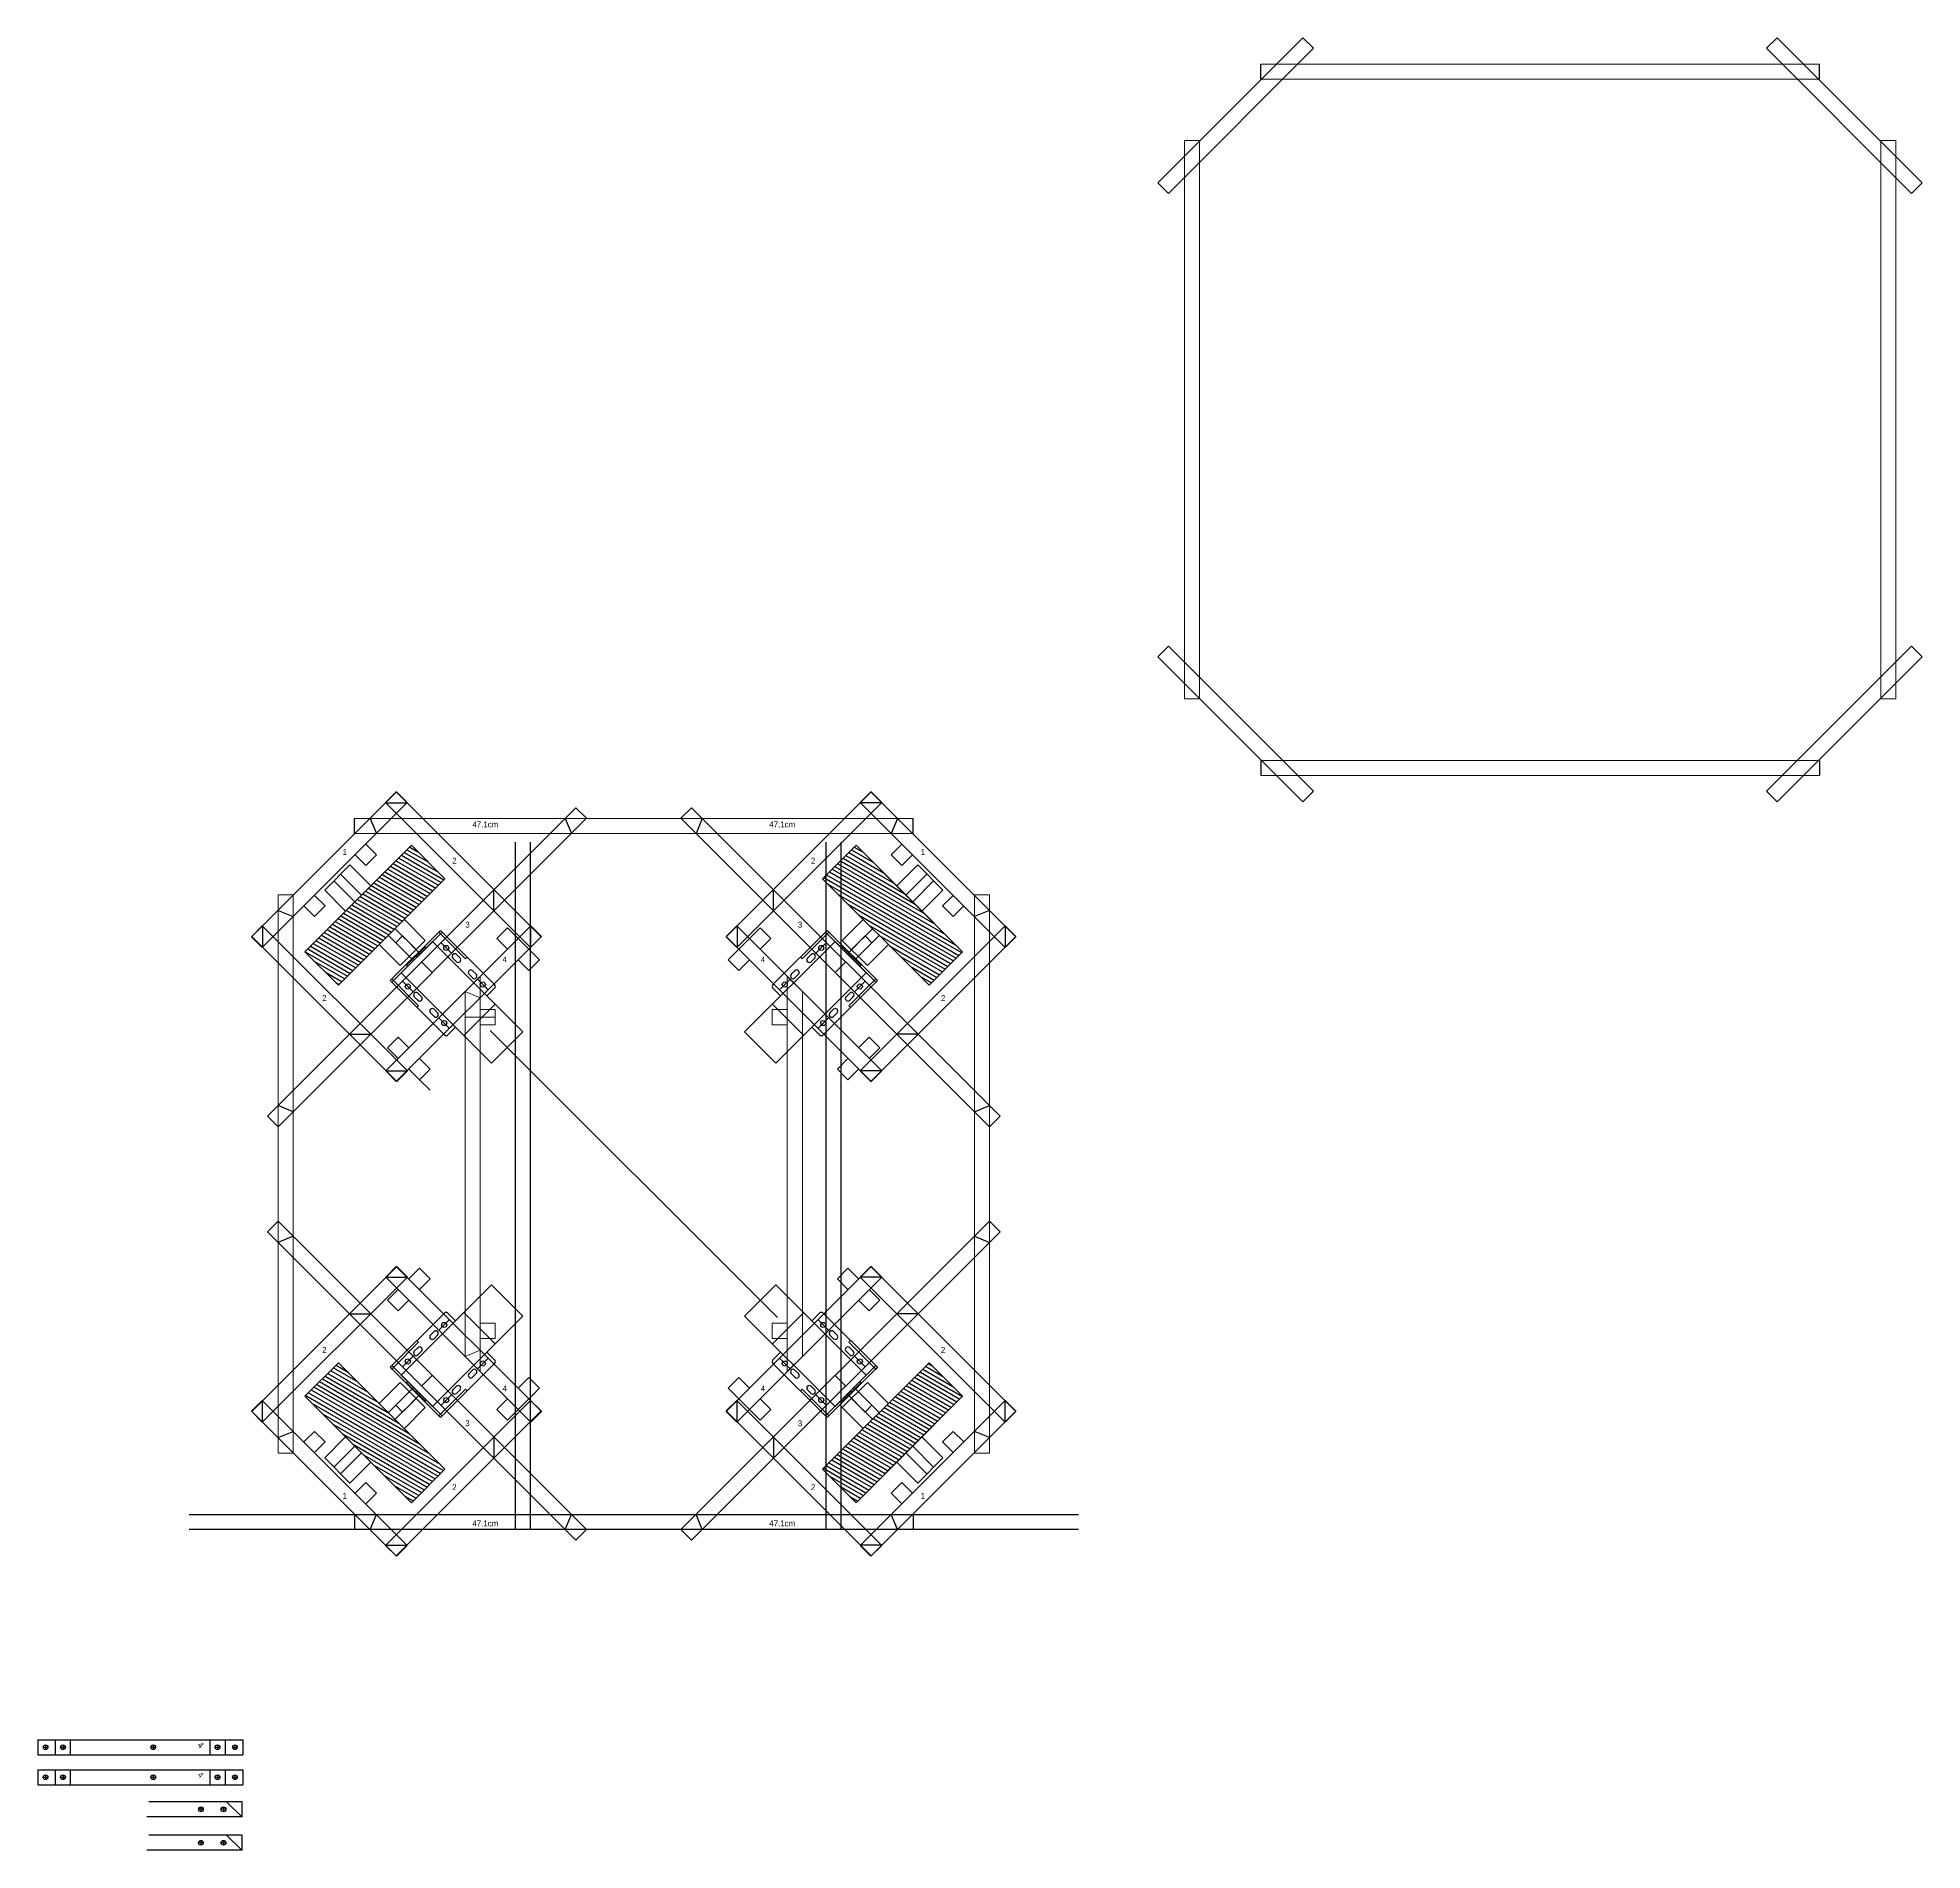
# Model space of a CAD drawing. Header units: millimetres. Extents: x -15418 to 43885, y -27590 to 23052.
# Drawn here: x -14402 to -12812, y -169 to 1360 of the extents above; entities that cross this region are included whole.
import ezdxf

# ---------------------------------------------------------------- set-up
doc = ezdxf.new("R2010")
doc.units = ezdxf.units.MM
doc.header["$LTSCALE"] = 0.5
doc.linetypes.add('DASHEDX2', pattern=[38.1, 25.4, -12.7])
doc.layers.get('0').update_dxf_attribs({"lineweight": 5})
doc.layers.get('Defpoints').update_dxf_attribs({"color": 4})
for name, color, linetype in [('Layer1', 1, 'Continuous'), ('Layer2', 2, 'Continuous'), ('Layer3', 9, 'Continuous')]:
    doc.layers.add(name, color=color, linetype=linetype)
doc.layers.add('Layer5', color=51, linetype='Continuous', lineweight=5)
doc.layers.add('Layer6', color=7, linetype='DASHEDX2', lineweight=5)
pattern_1 = [(150, (-14154.2347, 671.841), (-1.5875, -2.74963), [])]

msp = doc.modelspace()

# ---------------------------------------------------------------- hatches: boundary and pattern name
at = {"layer": 'Defpoints'}
h = msp.add_hatch(dxfattribs=at)
h.set_pattern_fill('ANSI31', color=256, angle=465)
h.set_pattern_definition(pattern_1)
h.paths.add_polyline_path([(-14057.9837, 650.6076), (-14086.268, 678.8918), (-14176.0706, 589.0893), (-14147.7863, 560.805)])
h = msp.add_hatch(dxfattribs=at)
h.set_pattern_fill('ANSI31', color=256, angle=465)
h.set_pattern_definition(pattern_1)
h.paths.add_polyline_path([(-13649.7549, 560.805), (-13621.4706, 589.0893), (-13711.2731, 678.8918), (-13739.5574, 650.6076)])
h = msp.add_hatch(dxfattribs=at)
h.set_pattern_fill('ANSI31', color=256, angle=465)
h.set_pattern_definition(pattern_1)
h.paths.add_polyline_path([(-14147.7863, 242.3787), (-14176.0706, 214.0944), (-14086.268, 124.2918), (-14057.9837, 152.5761)])
h = msp.add_hatch(dxfattribs=at)
h.set_pattern_fill('ANSI31', color=256, angle=465)
h.set_pattern_definition(pattern_1)
h.paths.add_polyline_path([(-13739.5574, 152.5761), (-13711.2731, 124.2918), (-13621.4706, 214.0944), (-13649.7549, 242.3787)])

# ---------------------------------------------------------------- linework, layer by layer
for p, q in [((-14086.268, 678.8918), (-14176.0706, 589.0893)), ((-14086.268, 678.8918), (-14176.0706, 589.0893)), ((-14057.9837, 650.6076), (-14086.268, 678.8918)), ((-13739.5574, 650.6076), (-13711.2731, 678.8918)), ((-13711.2731, 678.8918), (-13621.4706, 589.0893)), ((-13711.2731, 678.8918), (-13621.4706, 589.0893)), ((-14159.4536, 641.0616), (-14138.2404, 662.2748)), ((-14110.3097, 654.8502), (-14152.029, 613.1309)), ((-14152.029, 613.1309), (-14110.3097, 654.8502)), ((-14120.5627, 644.5972), (-14138.2404, 662.2748)), ((-13687.2315, 654.8502), (-13645.5122, 613.1309)), ((-13645.5122, 613.1309), (-13687.2315, 654.8502)), ((-13676.9785, 644.5972), (-13659.3008, 662.2748)), ((-13638.0876, 641.0616), (-13659.3008, 662.2748)), ((-14141.7759, 623.384), (-14159.4536, 641.0616)), ((-14147.7863, 560.805), (-14057.9837, 650.6076)), ((-13649.7549, 560.805), (-13739.5574, 650.6076)), ((-13655.7653, 623.384), (-13638.0876, 641.0616)), ((-14092.2784, 616.3129), (-14074.6008, 598.6352)), ((-13705.2627, 616.3129), (-13722.9404, 598.6352)), ((-14176.0706, 589.0893), (-14147.7863, 560.805)), ((-14113.4916, 595.0997), (-14095.814, 577.422)), ((-14074.6008, 598.6352), (-14095.814, 577.422)), ((-13722.9404, 598.6352), (-13701.7272, 577.422)), ((-13684.0495, 595.0997), (-13701.7272, 577.422)), ((-13621.4706, 589.0893), (-13649.7549, 560.805)), ((-14176.0706, 214.0944), (-14147.7863, 242.3787)), ((-14147.7863, 242.3787), (-14057.9837, 152.5761)), ((-13649.7549, 242.3787), (-13739.5574, 152.5761)), ((-13621.4706, 214.0944), (-13649.7549, 242.3787)), ((-14113.4916, 208.084), (-14095.814, 225.7617)), ((-14074.6008, 204.5485), (-14095.814, 225.7617)), ((-13722.9404, 204.5485), (-13701.7272, 225.7617)), ((-13684.0495, 208.084), (-13701.7272, 225.7617)), ((-14086.268, 124.2918), (-14176.0706, 214.0944)), ((-14086.268, 124.2918), (-14176.0706, 214.0944)), ((-13711.2731, 124.2918), (-13621.4706, 214.0944)), ((-13711.2731, 124.2918), (-13621.4706, 214.0944)), ((-14092.2784, 186.8708), (-14074.6008, 204.5485)), ((-13705.2627, 186.8708), (-13722.9404, 204.5485)), ((-14141.7759, 179.7997), (-14159.4536, 162.1221)), ((-14110.3097, 148.3335), (-14152.029, 190.0528)), ((-14152.029, 190.0528), (-14110.3097, 148.3335)), ((-13687.2315, 148.3335), (-13645.5122, 190.0528)), ((-13645.5122, 190.0528), (-13687.2315, 148.3335)), ((-13655.7653, 179.7997), (-13638.0876, 162.1221)), ((-14159.4536, 162.1221), (-14138.2404, 140.9088)), ((-13638.0876, 162.1221), (-13659.3008, 140.9088)), ((-14120.5627, 158.5865), (-14138.2404, 140.9088)), ((-14057.9837, 152.5761), (-14086.268, 124.2918)), ((-13739.5574, 152.5761), (-13711.2731, 124.2918)), ((-13676.9785, 158.5865), (-13659.3008, 140.9088))]:
    msp.add_line(p, q)
at = {"layer": 'Defpoints', "transparency": 33554661}
for p, q in [((-13998.6557, 101.5918), (-13998.6557, 681.5918)), ((-13985.9557, 101.5918), (-13985.9557, 681.5918)), ((-13736.4504, 101.5918), (-13736.4504, 681.5918)), ((-13723.7504, 101.5918), (-13723.7504, 681.5918))]:
    msp.add_line(p, q, dxfattribs=at)
at = {"layer": 'Defpoints'}
for p, q in [((-14061.8728, 607.1205), (-14104.2992, 564.6941)), ((-14060.4586, 605.7063), (-14102.885, 563.2799)), ((-14061.8728, 607.1205), (-14063.287, 605.7063)), ((-14063.287, 605.7063), (-14040.6596, 583.0789)), ((-14061.8728, 607.1205), (-14016.116, 561.3636)), ((-13735.6683, 607.1205), (-13781.4252, 561.3636)), ((-13734.2541, 605.7063), (-13756.8815, 583.0789)), ((-13737.0825, 605.7063), (-13694.6561, 563.2799)), ((-13735.6683, 607.1205), (-13693.2419, 564.6941)), ((-13735.6683, 607.1205), (-13734.2541, 605.7063)), ((-14073.8937, 592.2713), (-14075.3079, 593.6855)), ((-13723.6475, 592.2713), (-13722.2333, 593.6855)), ((-14089.45, 576.7149), (-14090.8642, 578.1291)), ((-14051.3723, 583.6799), (-14048.3317, 580.6394)), ((-14048.3317, 586.7205), (-14045.2912, 583.6799)), ((-14040.6596, 583.0789), (-14039.2454, 584.4931)), ((-14034.6846, 573.0733), (-14031.644, 570.0328)), ((-13762.8566, 573.0733), (-13765.8971, 570.0328)), ((-13756.8815, 583.0789), (-13758.2957, 584.4931)), ((-13749.2094, 586.7205), (-13752.25, 583.6799)), ((-13746.1689, 583.6799), (-13749.2094, 580.6394)), ((-13708.0912, 576.7149), (-13706.6769, 578.1291)), ((-14104.2992, 564.6941), (-14102.885, 566.1083)), ((-14058.5424, 518.9372), (-14104.2992, 564.6941)), ((-14102.885, 566.1083), (-14080.2576, 543.4809)), ((-14037.7251, 570.0328), (-14034.6846, 566.9922)), ((-14016.116, 558.3231), (-14022.6213, 551.8177)), ((-13781.4252, 558.3231), (-13774.9198, 551.8177)), ((-13759.816, 570.0328), (-13762.8566, 566.9922)), ((-13738.9988, 518.9372), (-13693.2419, 564.6941)), ((-13694.6561, 566.1083), (-13717.2835, 543.4809)), ((-13693.2419, 564.6941), (-13694.6561, 566.1083)), ((-14083.8992, 551.153), (-14080.8587, 548.1124)), ((-14080.2576, 543.4809), (-14081.6718, 542.0667)), ((-14080.8587, 554.1936), (-14077.8181, 551.153)), ((-14067.2115, 540.5464), (-14064.1709, 537.5058)), ((-13730.3297, 540.5464), (-13733.3702, 537.5058)), ((-13716.6825, 554.1936), (-13719.7231, 551.153)), ((-13717.2835, 543.4809), (-13715.8693, 542.0667)), ((-13713.6419, 551.153), (-13716.6825, 548.1124)), ((-14070.2521, 537.5058), (-14067.2115, 534.4653)), ((-14048.9964, 525.4426), (-14055.5018, 518.9372)), ((-13748.5447, 525.4426), (-13742.0394, 518.9372)), ((-13727.2891, 537.5058), (-13730.3297, 534.4653)), ((-14058.5424, 284.2465), (-14104.2992, 238.4896)), ((-14048.9964, 277.7411), (-14055.5018, 284.2465)), ((-13748.5447, 277.7411), (-13742.0394, 284.2465)), ((-13738.9988, 284.2465), (-13693.2419, 238.4896)), ((-14102.885, 237.0754), (-14080.2576, 259.7028)), ((-14083.8992, 252.0307), (-14080.8587, 255.0712)), ((-14080.2576, 259.7028), (-14081.6718, 261.117)), ((-14070.2521, 265.6778), (-14067.2115, 268.7184)), ((-14067.2115, 262.6373), (-14064.1709, 265.6778)), ((-13730.3297, 262.6373), (-13733.3702, 265.6778)), ((-13727.2891, 265.6778), (-13730.3297, 268.7184)), ((-13717.2835, 259.7028), (-13715.8693, 261.117)), ((-13694.6561, 237.0754), (-13717.2835, 259.7028)), ((-13713.6419, 252.0307), (-13716.6825, 255.0712)), ((-14061.8728, 196.0632), (-14104.2992, 238.4896)), ((-14104.2992, 238.4896), (-14102.885, 237.0754)), ((-14060.4586, 197.4774), (-14102.885, 239.9038)), ((-14080.8587, 248.9901), (-14077.8181, 252.0307)), ((-14061.8728, 196.0632), (-14016.116, 241.8201)), ((-14016.116, 244.8606), (-14022.6213, 251.366)), ((-13781.4252, 244.8606), (-13774.9198, 251.366)), ((-13735.6683, 196.0632), (-13781.4252, 241.8201)), ((-13737.0825, 197.4774), (-13694.6561, 239.9038)), ((-13735.6683, 196.0632), (-13693.2419, 238.4896)), ((-13716.6825, 248.9901), (-13719.7231, 252.0307)), ((-13693.2419, 238.4896), (-13694.6561, 237.0754)), ((-14089.45, 226.4688), (-14090.8642, 225.0546)), ((-14051.3723, 219.5038), (-14048.3317, 222.5443)), ((-14037.7251, 233.1509), (-14034.6846, 236.1915)), ((-14034.6846, 230.1104), (-14031.644, 233.1509)), ((-13762.8566, 230.1104), (-13765.8971, 233.1509)), ((-13759.816, 233.1509), (-13762.8566, 236.1915)), ((-13746.1689, 219.5038), (-13749.2094, 222.5443)), ((-13708.0912, 226.4688), (-13706.6769, 225.0546)), ((-14073.8937, 210.9124), (-14075.3079, 209.4982)), ((-14063.287, 197.4774), (-14040.6596, 220.1048)), ((-14048.3317, 216.4632), (-14045.2912, 219.5038)), ((-14040.6596, 220.1048), (-14039.2454, 218.6906)), ((-13756.8815, 220.1048), (-13758.2957, 218.6906)), ((-13734.2541, 197.4774), (-13756.8815, 220.1048)), ((-13749.2094, 216.4632), (-13752.25, 219.5038)), ((-13723.6475, 210.9124), (-13722.2333, 209.4982)), ((-14061.8728, 196.0632), (-14063.287, 197.4774)), ((-13735.6683, 196.0632), (-13734.2541, 197.4774))]:
    msp.add_line(p, q, dxfattribs=at)
for centre in [(-14056.9231, 592.2713), (-13740.6181, 592.2713), (-14089.45, 559.7443), (-14026.0932, 561.4414), (-13771.4479, 561.4414), (-13708.0912, 559.7443), (-14058.6201, 528.9145), (-13738.921, 528.9145), (-14058.6201, 274.2692), (-13738.921, 274.2692), (-14089.45, 243.4393), (-14026.0932, 241.7423), (-13771.4479, 241.7423), (-13708.0912, 243.4393), (-14056.9231, 210.9124), (-13740.6181, 210.9124)]:
    msp.add_circle(centre, 2.15, dxfattribs=at)
for centre, start, end in [((-14049.852, 585.2002), 45, 225), ((-14046.8115, 582.1596), 225, 45), ((-14036.2049, 571.553), 45, 225), ((-13761.3363, 571.553), 315, 135), ((-13750.7297, 582.1596), 135, 315), ((-13747.6891, 585.2002), 315, 135), ((-14033.1643, 568.5125), 225, 45), ((-14017.6362, 559.8433), 315, 45), ((-13779.9049, 559.8433), 135, 225), ((-13764.3769, 568.5125), 135, 315), ((-14082.3789, 552.6733), 45, 225), ((-14079.3384, 549.6327), 225, 45), ((-14068.7318, 539.0261), 45, 225), ((-13728.8094, 539.0261), 315, 135), ((-13718.2028, 549.6327), 135, 315), ((-13715.1622, 552.6733), 315, 135), ((-14065.6912, 535.9856), 225, 45), ((-13731.8499, 535.9856), 135, 315), ((-14057.0221, 520.4575), 225, 315), ((-13740.5191, 520.4575), 225, 315), ((-14057.0221, 282.7262), 45, 135), ((-13740.5191, 282.7262), 45, 135), ((-14079.3384, 253.551), 315, 135), ((-14068.7318, 264.1576), 135, 315), ((-14065.6912, 267.1981), 315, 135), ((-13731.8499, 267.1981), 45, 225), ((-13728.8094, 264.1576), 225, 45), ((-13718.2028, 253.551), 45, 225), ((-14082.3789, 250.5104), 135, 315), ((-14017.6362, 243.3403), 315, 45), ((-13779.9049, 243.3403), 135, 225), ((-13715.1622, 250.5104), 225, 45), ((-14046.8115, 221.024), 315, 135), ((-14036.2049, 231.6306), 135, 315), ((-14033.1643, 234.6712), 315, 135), ((-13764.3769, 234.6712), 45, 225), ((-13761.3363, 231.6306), 225, 45), ((-13750.7297, 221.024), 45, 225), ((-14049.852, 217.9835), 135, 315), ((-13747.6891, 217.9835), 225, 45)]:
    msp.add_arc(centre, 2.15, start, end, dxfattribs=at)
at = {"layer": 'Layer1'}
for p, q in [((-14099.1197, 723.8462), (-14108.0999, 714.8659)), ((-13976.7902, 601.5167), (-14099.1197, 723.8462)), ((-13820.7509, 601.5167), (-13698.4215, 723.8462)), ((-13698.4215, 723.8462), (-13689.4412, 714.8659)), ((-14207.7843, 450.3903), (-13947.569, 710.6056)), ((-14198.8041, 441.41), (-13938.5888, 701.6253)), ((-14121.1265, 701.5918), (-14115.866, 688.8918)), ((-13985.7705, 592.5364), (-14108.0999, 714.8659)), ((-14107.9762, 714.7422), (-14090.0157, 714.7422)), ((-13956.5828, 701.5918), (-13951.3223, 688.8918)), ((-13947.569, 710.6056), (-13938.5888, 701.6253)), ((-13849.9721, 710.6056), (-13858.9524, 701.6253)), ((-13598.7371, 441.41), (-13858.9524, 701.6253)), ((-13589.7568, 450.3903), (-13849.9721, 710.6056)), ((-13840.9584, 701.5918), (-13846.2189, 688.8918)), ((-13811.7707, 592.5364), (-13689.4412, 714.8659)), ((-13689.565, 714.7422), (-13707.5255, 714.7422)), ((-13676.4147, 701.5918), (-13681.6752, 688.8918)), ((-14124.8463, 661.9511), (-14133.8265, 670.9313)), ((-14124.8463, 679.9116), (-14115.866, 670.9313)), ((-14115.866, 670.9313), (-14124.8463, 661.9511)), ((-13672.6949, 679.9116), (-13681.6752, 670.9313)), ((-13681.6752, 670.9313), (-13672.6949, 661.9511)), ((-13672.6949, 661.9511), (-13663.7147, 670.9313)), ((-14159.1298, 627.6675), (-14168.1101, 636.6478)), ((-14016.7241, 623.49), (-14016.7241, 641.4505)), ((-13780.8171, 623.49), (-13780.8171, 641.4505)), ((-13638.4113, 627.6675), (-13629.4311, 636.6478)), ((-14198.7706, 623.9478), (-14186.0706, 618.6873)), ((-14177.0903, 627.6675), (-14168.1101, 618.6873)), ((-14168.1101, 618.6873), (-14159.1298, 627.6675)), ((-13629.4311, 618.6873), (-13638.4113, 627.6675)), ((-13620.4508, 627.6675), (-13629.4311, 618.6873)), ((-13598.7706, 623.9478), (-13611.4706, 618.6873)), ((-14221.0249, 601.9409), (-14212.0446, 610.9212)), ((-14212.0446, 610.9212), (-14089.7152, 488.5917)), ((-14211.9209, 610.7975), (-14211.9209, 592.8369)), ((-14108.0116, 488.5033), (-13985.6821, 610.8328)), ((-13985.8942, 610.6207), (-13985.8942, 592.6602)), ((-13985.6821, 610.8328), (-13976.7018, 601.8526)), ((-13811.8591, 610.8328), (-13820.8393, 601.8526)), ((-13689.5296, 488.5033), (-13811.8591, 610.8328)), ((-13811.6469, 610.6207), (-13811.6469, 592.6602)), ((-13585.4965, 610.9212), (-13707.826, 488.5917)), ((-13585.6203, 610.7975), (-13585.6203, 592.8369)), ((-13576.5163, 601.9409), (-13585.4965, 610.9212)), ((-14221.0249, 601.9409), (-14098.6954, 479.6115)), ((-14099.5616, 596.726), (-14093.9048, 602.3829)), ((-14085.4195, 582.5839), (-14099.5616, 596.726)), ((-14099.0313, 479.5231), (-13976.7018, 601.8526)), ((-14094.8594, 571.3055), (-14068.4843, 597.6806)), ((-14093.9048, 602.3829), (-14079.7626, 588.2408)), ((-14090.3692, 577.6341), (-14074.8129, 593.1905)), ((-14078.8434, 587.3215), (-14079.7626, 588.2408)), ((-14073.8937, 592.2713), (-14074.8129, 593.1905)), ((-14068.4843, 597.6806), (-13992.2582, 521.4545)), ((-14052.433, 587.7811), (-14061.4132, 596.7614)), ((-13996.2887, 600.2262), (-13987.3084, 591.246)), ((-13976.7902, 601.5167), (-13985.7705, 592.5364)), ((-13698.5099, 479.5231), (-13820.8393, 601.8526)), ((-13820.7509, 601.5167), (-13811.7707, 592.5364)), ((-13810.2327, 591.246), (-13819.213, 582.2657)), ((-13801.2525, 600.2262), (-13810.2327, 591.246)), ((-13729.0569, 597.6806), (-13805.283, 521.4545)), ((-13745.1082, 587.7811), (-13736.1279, 596.7614)), ((-13702.6818, 571.3055), (-13729.0569, 597.6806)), ((-13723.6475, 592.2713), (-13722.7283, 593.1905)), ((-13707.1719, 577.6341), (-13722.7283, 593.1905)), ((-13718.6978, 587.3215), (-13717.7785, 588.2408)), ((-13703.6364, 602.3829), (-13717.7785, 588.2408)), ((-13712.1217, 582.5839), (-13697.9795, 596.726)), ((-13697.9795, 596.726), (-13703.6364, 602.3829)), ((-13576.5163, 601.9409), (-13698.8457, 479.6115)), ((-14089.45, 576.7149), (-14090.3692, 577.6341)), ((-14084.5003, 581.6647), (-14085.4195, 582.5839)), ((-14081.6718, 584.4931), (-14082.5911, 585.4123)), ((-14077.6767, 580.4979), (-14068.6964, 571.5177)), ((-13819.213, 582.2657), (-13810.2327, 573.2854)), ((-13810.2327, 573.2854), (-13801.2525, 582.2657)), ((-13719.8645, 580.4979), (-13728.8447, 571.5177)), ((-13715.8693, 584.4931), (-13714.9501, 585.4123)), ((-13713.0409, 581.6647), (-13712.1217, 582.5839)), ((-13708.0912, 576.7149), (-13707.1719, 577.6341)), ((-14094.8594, 571.3055), (-14018.6333, 495.0794)), ((-14084.9599, 555.2542), (-14093.9401, 564.2345)), ((-14021.6031, 556.9513), (-14030.5834, 565.9315)), ((-13702.6818, 571.3055), (-13778.9079, 495.0794)), ((-13775.9381, 556.9513), (-13766.9578, 565.9315)), ((-13712.5813, 555.2542), (-13703.601, 564.2345)), ((-14042.0738, 518.52), (-14015.6988, 544.8951)), ((-13755.4673, 518.52), (-13781.8424, 544.8951)), ((-14054.13, 524.4244), (-14063.1103, 533.4046)), ((-13743.4111, 524.4244), (-13734.4309, 533.4046)), ((-14138.6293, 519.5453), (-14120.6688, 519.5453)), ((-14019.906, 522.7273), (-13777.6351, 280.4564)), ((-14018.6333, 495.0794), (-13992.2582, 521.4545)), ((-13778.9079, 495.0794), (-13805.283, 521.4545)), ((-13658.9119, 519.5453), (-13676.8724, 519.5453)), ((-13718.0967, 499.1099), (-13727.077, 490.1297)), ((-14108.0116, 488.5033), (-14099.0313, 479.5231)), ((-14107.7994, 488.7155), (-14089.8389, 488.7155)), ((-14098.6954, 479.6115), (-14089.7152, 488.5917)), ((-14070.4642, 472.1692), (-14079.4444, 481.1494)), ((-13727.077, 490.1297), (-13718.0967, 481.1494)), ((-13718.0967, 481.1494), (-13709.1165, 490.1297)), ((-13698.8457, 479.6115), (-13707.826, 488.5917)), ((-13689.7417, 488.7155), (-13707.7023, 488.7155)), ((-13689.5296, 488.5033), (-13698.5099, 479.5231)), ((-14198.8041, 441.41), (-14207.7843, 450.3903)), ((-14186.0706, 454.1435), (-14198.7706, 459.404)), ((-13611.4706, 454.1435), (-13598.7706, 459.404)), ((-13598.7371, 441.41), (-13589.7568, 450.3903)), ((-14198.8041, 361.7737), (-14207.7843, 352.7934)), ((-14207.7843, 352.7934), (-13947.569, 92.5781)), ((-14198.8041, 361.7737), (-13938.5888, 101.5584)), ((-13598.7371, 361.7737), (-13858.9524, 101.5584)), ((-13589.7568, 352.7934), (-13849.9721, 92.5781)), ((-13598.7371, 361.7737), (-13589.7568, 352.7934)), ((-14186.0706, 349.0402), (-14198.7706, 343.7797)), ((-13611.4706, 349.0402), (-13598.7706, 343.7797)), ((-14221.0249, 201.2427), (-14098.6954, 323.5722)), ((-14108.0116, 314.6803), (-14099.0313, 323.6606)), ((-14099.0313, 323.6606), (-13976.7018, 201.3311)), ((-14098.6954, 323.5722), (-14089.7152, 314.592)), ((-14079.4444, 322.0343), (-14088.4247, 313.054)), ((-14070.4642, 313.054), (-14079.4444, 322.0343)), ((-13698.5099, 323.6606), (-13820.8393, 201.3311)), ((-13727.077, 313.054), (-13718.0967, 322.0343)), ((-13718.0967, 322.0343), (-13709.1165, 313.054)), ((-13698.8457, 323.5722), (-13707.826, 314.592)), ((-13576.5163, 201.2427), (-13698.8457, 323.5722)), ((-13689.5296, 314.6803), (-13698.5099, 323.6606)), ((-14212.0446, 192.2625), (-14089.7152, 314.592)), ((-14108.0116, 314.6803), (-13985.6821, 192.3509)), ((-14107.7994, 314.4682), (-14089.8389, 314.4682)), ((-14094.8594, 231.8781), (-14018.6333, 308.1042)), ((-14079.4444, 304.0737), (-14070.4642, 313.054)), ((-14018.6333, 308.1042), (-13992.2582, 281.7292)), ((-13689.5296, 314.6803), (-13811.8591, 192.3509)), ((-13778.9079, 308.1042), (-13805.283, 281.7292)), ((-13702.6818, 231.8781), (-13778.9079, 308.1042)), ((-13718.0967, 304.0737), (-13727.077, 313.054)), ((-13585.4965, 192.2625), (-13707.826, 314.592)), ((-13689.7417, 314.4682), (-13707.7023, 314.4682)), ((-14138.6293, 283.6384), (-14120.6688, 283.6384)), ((-14068.4843, 205.5031), (-13992.2582, 281.7292)), ((-14054.13, 278.7593), (-14063.1103, 269.7791)), ((-14042.0738, 284.6637), (-14015.6988, 258.2886)), ((-13729.0569, 205.5031), (-13805.283, 281.7292)), ((-13755.4673, 284.6637), (-13781.8424, 258.2886)), ((-13743.4111, 278.7593), (-13734.4309, 269.7791)), ((-13658.9119, 283.6384), (-13676.8724, 283.6384)), ((-14084.9599, 247.9295), (-14093.9401, 238.9492)), ((-14021.6031, 246.2324), (-14030.5834, 237.2521)), ((-13775.9381, 246.2324), (-13766.9578, 237.2521)), ((-13712.5813, 247.9295), (-13703.601, 238.9492)), ((-14094.8594, 231.8781), (-14068.4843, 205.5031)), ((-14089.45, 226.4688), (-14090.3692, 225.5495)), ((-14090.3692, 225.5495), (-14074.8129, 209.9932)), ((-14077.6767, 222.6857), (-14068.6964, 231.666)), ((-13987.3084, 229.8982), (-13996.2887, 220.918)), ((-13978.3282, 220.918), (-13987.3084, 229.8982)), ((-13819.213, 220.918), (-13810.2327, 229.8982)), ((-13810.2327, 229.8982), (-13801.2525, 220.918)), ((-13702.6818, 231.8781), (-13729.0569, 205.5031)), ((-13719.8645, 222.6857), (-13728.8447, 231.666)), ((-13707.1719, 225.5495), (-13722.7283, 209.9932)), ((-13708.0912, 226.4688), (-13707.1719, 225.5495)), ((-14211.9209, 192.3862), (-14211.9209, 210.3467)), ((-13985.7705, 210.6473), (-14108.0999, 88.3178)), ((-14085.4195, 220.5998), (-14099.5616, 206.4576)), ((-14093.9048, 200.8008), (-14079.7626, 214.9429)), ((-14084.5003, 221.519), (-14085.4195, 220.5998)), ((-14081.6718, 218.6906), (-14082.5911, 217.7714)), ((-14078.8434, 215.8622), (-14079.7626, 214.9429)), ((-14073.8937, 210.9124), (-14074.8129, 209.9932)), ((-14052.433, 215.4025), (-14061.4132, 206.4223)), ((-13996.2887, 202.9575), (-13987.3084, 211.9377)), ((-13987.3084, 211.9377), (-13978.3282, 220.918)), ((-13985.8942, 192.563), (-13985.8942, 210.5235)), ((-13976.7902, 201.667), (-13985.7705, 210.6473)), ((-13820.7509, 201.667), (-13811.7707, 210.6473)), ((-13810.2327, 211.9377), (-13819.213, 220.918)), ((-13811.7707, 210.6473), (-13689.4412, 88.3178)), ((-13811.6469, 192.563), (-13811.6469, 210.5235)), ((-13801.2525, 202.9575), (-13810.2327, 211.9377)), ((-13745.1082, 215.4025), (-13736.1279, 206.4223)), ((-13723.6475, 210.9124), (-13722.7283, 209.9932)), ((-13718.6978, 215.8622), (-13717.7785, 214.9429)), ((-13703.6364, 200.8008), (-13717.7785, 214.9429)), ((-13715.8693, 218.6906), (-13714.9501, 217.7714)), ((-13713.0409, 221.519), (-13712.1217, 220.5998)), ((-13712.1217, 220.5998), (-13697.9795, 206.4576)), ((-13585.6203, 192.3862), (-13585.6203, 210.3467)), ((-14221.0249, 201.2427), (-14212.0446, 192.2625)), ((-14099.5616, 206.4576), (-14093.9048, 200.8008)), ((-13976.7902, 201.667), (-14099.1197, 79.3375)), ((-13985.6821, 192.3509), (-13976.7018, 201.3311)), ((-13811.8591, 192.3509), (-13820.8393, 201.3311)), ((-13820.7509, 201.667), (-13698.4215, 79.3375)), ((-13697.9795, 206.4576), (-13703.6364, 200.8008)), ((-13576.5163, 201.2427), (-13585.4965, 192.2625)), ((-14198.7706, 179.2359), (-14186.0706, 184.4964)), ((-14177.0903, 175.5162), (-14168.1101, 184.4964)), ((-14168.1101, 184.4964), (-14159.1298, 175.5162)), ((-14159.1298, 175.5162), (-14168.1101, 166.5359)), ((-14016.7241, 179.6937), (-14016.7241, 161.7331)), ((-13780.8171, 179.6937), (-13780.8171, 161.7331)), ((-13629.4311, 184.4964), (-13638.4113, 175.5162)), ((-13638.4113, 175.5162), (-13629.4311, 166.5359)), ((-13620.4508, 175.5162), (-13629.4311, 184.4964)), ((-13598.7706, 179.2359), (-13611.4706, 184.4964)), ((-14124.8463, 141.2326), (-14133.8265, 132.2524)), ((-14115.866, 132.2524), (-14124.8463, 141.2326)), ((-14124.8463, 123.2721), (-14115.866, 132.2524)), ((-13681.6752, 132.2524), (-13672.6949, 141.2326)), ((-13672.6949, 123.2721), (-13681.6752, 132.2524)), ((-13672.6949, 141.2326), (-13663.7147, 132.2524)), ((-14121.1265, 101.5918), (-14115.866, 114.2918)), ((-13956.5828, 101.5918), (-13951.3223, 114.2918)), ((-13840.9584, 101.5918), (-13846.2189, 114.2918)), ((-13676.4147, 101.5918), (-13681.6752, 114.2918)), ((-13947.569, 92.5781), (-13938.5888, 101.5584)), ((-13849.9721, 92.5781), (-13858.9524, 101.5584)), ((-14099.1197, 79.3375), (-14108.0999, 88.3178)), ((-14107.9762, 88.4415), (-14090.0157, 88.4415)), ((-13689.565, 88.4415), (-13707.5255, 88.4415)), ((-13698.4215, 79.3375), (-13689.4412, 88.3178)), ((-14401.5012, -75.6829), (-14228.5012, -75.6829)), ((-14401.5012, -75.6829), (-14401.5012, -88.3829)), ((-14386.5012, -88.3829), (-14386.5012, -75.6829)), ((-14373.8012, -88.3829), (-14373.8012, -75.6829)), ((-14256.2012, -75.6829), (-14256.2012, -88.3829)), ((-14243.5012, -75.6829), (-14243.5012, -88.3829)), ((-14228.5012, -75.6829), (-14228.5012, -88.3829)), ((-14401.5012, -88.3829), (-14228.5012, -88.3829)), ((-14396.8512, -82.0329), (-14392.8512, -82.0329)), ((-14394.8512, -80.0329), (-14394.8512, -84.0329)), ((-14382.1512, -82.0329), (-14378.1512, -82.0329)), ((-14380.1512, -80.0329), (-14380.1512, -84.0329)), ((-14306.0607, -82.0329), (-14302.0607, -82.0329)), ((-14304.0607, -80.0329), (-14304.0607, -84.0329)), ((-14251.8512, -82.0329), (-14247.8512, -82.0329)), ((-14249.8512, -80.0329), (-14249.8512, -84.0329)), ((-14237.1512, -82.0329), (-14233.1512, -82.0329)), ((-14235.1512, -80.0329), (-14235.1512, -84.0329)), ((-14401.5012, -100.942), (-14228.5012, -100.942)), ((-14401.5012, -100.942), (-14401.5012, -113.642)), ((-14396.8512, -107.292), (-14392.8512, -107.292)), ((-14394.8512, -105.292), (-14394.8512, -109.292)), ((-14386.5012, -113.642), (-14386.5012, -100.942)), ((-14382.1512, -107.292), (-14378.1512, -107.292)), ((-14380.1512, -105.292), (-14380.1512, -109.292)), ((-14373.8012, -113.642), (-14373.8012, -100.942)), ((-14306.0607, -107.292), (-14302.0607, -107.292)), ((-14304.0607, -105.292), (-14304.0607, -109.292)), ((-14256.2012, -100.942), (-14256.2012, -113.642)), ((-14251.8512, -107.292), (-14247.8512, -107.292)), ((-14249.8512, -105.292), (-14249.8512, -109.292)), ((-14243.5012, -100.942), (-14243.5012, -113.642)), ((-14237.1512, -107.292), (-14233.1512, -107.292)), ((-14235.1512, -105.292), (-14235.1512, -109.292)), ((-14228.5012, -100.942), (-14228.5012, -113.642)), ((-14401.5012, -113.642), (-14228.5012, -113.642)), ((-14229.122, -140.73), (-14309.5859, -140.73)), ((-14229.122, -128.03), (-14307.8537, -128.03)), ((-14261.822, -134.38), (-14265.822, -134.38)), ((-14263.822, -132.38), (-14263.822, -136.38)), ((-14242.7997, -134.38), (-14246.7997, -134.38)), ((-14244.7997, -132.38), (-14244.7997, -136.38)), ((-14242.1695, -128.03), (-14229.4695, -140.73)), ((-14229.122, -140.73), (-14229.122, -128.03)), ((-14229.122, -156.257), (-14307.8537, -156.257)), ((-14242.1695, -156.257), (-14229.4695, -168.957)), ((-14229.122, -168.957), (-14229.122, -156.257)), ((-14229.122, -168.957), (-14309.5859, -168.957)), ((-14261.822, -162.607), (-14265.822, -162.607)), ((-14263.822, -160.607), (-14263.822, -164.607)), ((-14242.7997, -162.607), (-14246.7997, -162.607)), ((-14244.7997, -160.607), (-14244.7997, -164.607))]:
    msp.add_line(p, q, dxfattribs=at)
at = {"layer": 'Layer1', "transparency": 33554661}
for p, q in [((-14273.7706, 114.2918), (-13523.7706, 114.2918)), ((-13523.7706, 101.5918), (-14273.7706, 101.5918))]:
    msp.add_line(p, q, dxfattribs=at)
at = {"layer": 'Layer1'}
for centre in [(-14394.8512, -82.0329), (-14380.1512, -82.0329), (-14304.0607, -82.0329), (-14249.8512, -82.0329), (-14235.1512, -82.0329), (-14394.8512, -107.292), (-14380.1512, -107.292), (-14304.0607, -107.292), (-14249.8512, -107.292), (-14235.1512, -107.292), (-14263.822, -134.38), (-14244.7997, -134.38), (-14263.822, -162.607), (-14244.7997, -162.607)]:
    msp.add_circle(centre, 2, dxfattribs=at)
at = {"layer": 'Layer2'}
for p, q in [((-14128.3409, 636.819), (-14146.0185, 654.4967)), ((-13669.2003, 636.819), (-13651.5226, 654.4967)), ((-14133.9977, 631.1621), (-14151.6754, 648.8398)), ((-13663.5434, 631.1621), (-13645.8658, 648.8398)), ((-14100.0566, 608.5347), (-14082.3789, 590.857)), ((-13697.4846, 608.5347), (-13715.1622, 590.857)), ((-14105.7135, 602.8779), (-14088.0358, 585.2002)), ((-13691.8277, 602.8779), (-13709.5054, 585.2002)), ((-14105.7135, 200.3058), (-14088.0358, 217.9835)), ((-14100.0566, 194.649), (-14082.3789, 212.3266)), ((-13697.4846, 194.649), (-13715.1622, 212.3266)), ((-13691.8277, 200.3058), (-13709.5054, 217.9835)), ((-14133.9977, 172.0215), (-14151.6754, 154.3439)), ((-14128.3409, 166.3647), (-14146.0185, 148.687)), ((-13669.2003, 166.3647), (-13651.5226, 148.687)), ((-13663.5434, 172.0215), (-13645.8658, 154.3439))]:
    msp.add_line(p, q, dxfattribs=at)
at = {"layer": 'Layer3', "transparency": 33554661}
for p, q in [((-13369.8753, 1325.1341), (-13369.8753, 1337.8341)), ((-12898.8753, 1325.1341), (-12898.8753, 1337.8341)), ((-13369.8753, 750.5341), (-13369.8753, 737.8341)), ((-12898.8753, 750.5341), (-12898.8753, 737.8341))]:
    msp.add_line(p, q, dxfattribs=at)
at = {"layer": 'Layer3'}
for p, q in [((-14134.2706, 688.8918), (-14134.2706, 701.5918)), ((-13663.2706, 688.8918), (-13663.2706, 701.5918)), ((-14005.2689, 609.2065), (-14014.2492, 600.2262)), ((-13996.2887, 600.2262), (-14005.2689, 609.2065)), ((-13801.2525, 600.2262), (-13792.2722, 609.2065)), ((-13792.2722, 609.2065), (-13783.292, 600.2262)), ((-14014.2492, 600.2262), (-14005.2689, 591.246)), ((-13783.292, 600.2262), (-13792.2722, 591.246)), ((-14106.3852, 508.0902), (-14097.405, 517.0705)), ((-14097.405, 517.0705), (-14088.4247, 508.0902)), ((-13700.1362, 517.0705), (-13709.1165, 508.0902)), ((-13691.156, 508.0902), (-13700.1362, 517.0705)), ((-14097.405, 499.1099), (-14106.3852, 508.0902)), ((-13700.1362, 499.1099), (-13691.156, 508.0902)), ((-14097.405, 304.0737), (-14106.3852, 295.0935)), ((-13700.1362, 304.0737), (-13691.156, 295.0935)), ((-14106.3852, 295.0935), (-14097.405, 286.1132)), ((-14097.405, 286.1132), (-14088.4247, 295.0935)), ((-13700.1362, 286.1132), (-13709.1165, 295.0935)), ((-13691.156, 295.0935), (-13700.1362, 286.1132)), ((-14014.2492, 202.9575), (-14005.2689, 211.9377)), ((-13783.292, 202.9575), (-13792.2722, 211.9377)), ((-14005.2689, 193.9772), (-14014.2492, 202.9575)), ((-13996.2887, 202.9575), (-14005.2689, 193.9772)), ((-13801.2525, 202.9575), (-13792.2722, 193.9772)), ((-13792.2722, 193.9772), (-13783.292, 202.9575)), ((-14134.2706, 114.2918), (-14134.2706, 101.5918)), ((-13663.2706, 114.2918), (-13663.2706, 101.5918))]:
    msp.add_line(p, q, dxfattribs=at)
at = {"layer": 'Layer5', "transparency": 33554661}
for p, q in [((-13456.718, 1237.8473), (-13334.3885, 1360.1768)), ((-13447.7377, 1228.867), (-13325.4082, 1351.1965)), ((-13334.3885, 1360.1768), (-13325.4082, 1351.1965)), ((-12934.362, 1360.1768), (-12943.3423, 1351.1965)), ((-12821.0128, 1228.867), (-12943.3423, 1351.1965)), ((-12812.0326, 1237.8473), (-12934.362, 1360.1768)), ((-13369.8753, 1337.8341), (-13134.3753, 1337.8341)), ((-12898.8753, 1337.8341), (-13134.3753, 1337.8341)), ((-13369.8753, 1325.1341), (-12898.8753, 1325.1341)), ((-13434.3753, 1037.8341), (-13434.3753, 1273.3341)), ((-13421.6753, 1273.3341), (-13434.3753, 1273.3341)), ((-13421.6753, 1037.8341), (-13421.6753, 1273.3341)), ((-12847.0753, 1037.8341), (-12847.0753, 1273.3341)), ((-12847.0753, 1273.3341), (-12834.3753, 1273.3341)), ((-12834.3753, 1037.8341), (-12834.3753, 1273.3341)), ((-13456.718, 1237.8473), (-13447.7377, 1228.867)), ((-12812.0326, 1237.8473), (-12821.0128, 1228.867)), ((-13434.3753, 1037.8341), (-13434.3753, 802.3341)), ((-13421.6753, 1037.8341), (-13421.6753, 802.3341)), ((-12847.0753, 1037.8341), (-12847.0753, 802.3341)), ((-12834.3753, 1037.8341), (-12834.3753, 802.3341)), ((-13456.718, 837.8208), (-13447.7377, 846.8011)), ((-13447.7377, 846.8011), (-13325.4082, 724.4716)), ((-12821.0128, 846.8011), (-12943.3423, 724.4716)), ((-12812.0326, 837.8208), (-12821.0128, 846.8011)), ((-13456.718, 837.8208), (-13334.3885, 715.4914)), ((-12812.0326, 837.8208), (-12934.362, 715.4914)), ((-13421.6753, 802.3341), (-13434.3753, 802.3341)), ((-12847.0753, 802.3341), (-12834.3753, 802.3341)), ((-13369.8753, 750.5341), (-13134.3753, 750.5341)), ((-12898.8753, 750.5341), (-13134.3753, 750.5341)), ((-13369.8753, 737.8341), (-13134.3753, 737.8341)), ((-12898.8753, 737.8341), (-13134.3753, 737.8341)), ((-13334.3885, 715.4914), (-13325.4082, 724.4716)), ((-12934.362, 715.4914), (-12943.3423, 724.4716))]:
    msp.add_line(p, q, dxfattribs=at)
at = {"layer": 'Layer5'}
for p, q in [((-14221.1133, 601.6051), (-14098.7838, 723.9345)), ((-14098.7838, 723.9345), (-14089.8036, 714.9543)), ((-13698.7574, 723.9345), (-13707.7376, 714.9543)), ((-13576.4279, 601.6051), (-13698.7574, 723.9345)), ((-14212.133, 592.6248), (-14089.8036, 714.9543)), ((-14134.2706, 701.5918), (-13898.7706, 701.5918)), ((-13663.2706, 701.5918), (-13898.7706, 701.5918)), ((-13585.4081, 592.6248), (-13707.7376, 714.9543)), ((-14134.2706, 688.8918), (-13898.7706, 688.8918)), ((-13663.2706, 688.8918), (-13898.7706, 688.8918)), ((-14198.7706, 401.5918), (-14198.7706, 637.0918)), ((-14186.0706, 637.0918), (-14198.7706, 637.0918)), ((-14186.0706, 401.5918), (-14186.0706, 637.0918)), ((-13611.4706, 401.5918), (-13611.4706, 637.0918)), ((-13611.4706, 637.0918), (-13598.7706, 637.0918)), ((-13598.7706, 401.5918), (-13598.7706, 637.0918)), ((-14221.1133, 601.6051), (-14212.133, 592.6248)), ((-13576.4279, 601.6051), (-13585.4081, 592.6248)), ((-14040.9706, 555.5443), (-14028.2706, 568.2443)), ((-14028.2706, 568.2443), (-14028.2706, 234.9394)), ((-13769.2706, 234.9394), (-13769.2706, 568.2443)), ((-13756.5706, 555.5443), (-13769.2706, 568.2443)), ((-14040.9706, 555.5443), (-14040.9706, 247.6394)), ((-14028.2706, 550.2838), (-14040.9706, 555.5443)), ((-13756.5706, 247.6394), (-13756.5706, 555.5443)), ((-14028.2706, 533.8918), (-14040.9706, 533.8918)), ((-14015.5706, 540.2418), (-14028.2706, 540.2418)), ((-14015.5706, 533.8918), (-14028.2706, 533.8918)), ((-14028.2706, 527.5418), (-14015.5706, 527.5418)), ((-14015.5706, 540.2418), (-14015.5706, 527.5418)), ((-13781.9706, 527.5418), (-13781.9706, 540.2418)), ((-13781.9706, 540.2418), (-13769.2706, 540.2418)), ((-13781.9706, 527.5418), (-13769.2706, 527.5418)), ((-14198.7706, 401.5918), (-14198.7706, 166.0918)), ((-14186.0706, 401.5918), (-14186.0706, 166.0918)), ((-13611.4706, 401.5918), (-13611.4706, 166.0918)), ((-13598.7706, 401.5918), (-13598.7706, 166.0918)), ((-14028.2706, 275.6418), (-14015.5706, 275.6418)), ((-14015.5706, 275.6418), (-14015.5706, 262.9418)), ((-13781.9706, 262.9418), (-13781.9706, 275.6418)), ((-13781.9706, 275.6418), (-13769.2706, 275.6418)), ((-14015.5706, 262.9418), (-14028.2706, 262.9418)), ((-13781.9706, 262.9418), (-13769.2706, 262.9418)), ((-14028.2706, 252.8999), (-14040.9706, 247.6394)), ((-14040.9706, 247.6394), (-14028.2706, 234.9394)), ((-13756.5706, 247.6394), (-13769.2706, 234.9394)), ((-14221.1133, 201.5786), (-14212.133, 210.5589)), ((-14212.133, 210.5589), (-14089.8036, 88.2294)), ((-13585.4081, 210.5589), (-13707.7376, 88.2294)), ((-13576.4279, 201.5786), (-13585.4081, 210.5589)), ((-14221.1133, 201.5786), (-14098.7838, 79.2491)), ((-13576.4279, 201.5786), (-13698.7574, 79.2491)), ((-14186.0706, 166.0918), (-14198.7706, 166.0918)), ((-13611.4706, 166.0918), (-13598.7706, 166.0918)), ((-14134.2706, 114.2918), (-13898.7706, 114.2918)), ((-13663.2706, 114.2918), (-13898.7706, 114.2918)), ((-14134.2706, 101.5918), (-13898.7706, 101.5918)), ((-13663.2706, 101.5918), (-13898.7706, 101.5918)), ((-14098.7838, 79.2491), (-14089.8036, 88.2294)), ((-13698.7574, 79.2491), (-13707.7376, 88.2294))]:
    msp.add_line(p, q, dxfattribs=at)
at = {"layer": 'Layer6'}
for p, q in [((-13987.3084, 591.246), (-13978.3282, 582.2657)), ((-13987.3084, 573.2854), (-13996.2887, 582.2657)), ((-13978.3282, 582.2657), (-13987.3084, 573.2854)), ((-14079.4444, 499.1099), (-14070.4642, 490.1297)), ((-14079.4444, 481.1494), (-14088.4247, 490.1297)), ((-14070.4642, 490.1297), (-14079.4444, 481.1494))]:
    msp.add_line(p, q, dxfattribs=at)

# ---------------------------------------------------------------- texts
at = {"layer": 'Layer1', "char_height": 5}
for s, width, insert, attachment_point in [('47.1cm', 7.906836, (-14034.9388, 698.9626), 1), ('47.1cm', 7.906836, (-13762.6024, 698.9626), 3), ('1', 7.452178, (-14144.3905, 675.6485), 1), ('2', 7.452178, (-14051.8761, 668.3169), 1), ('2', 7.452178, (-13745.665, 668.3169), 3), ('1', 7.452178, (-13653.1507, 675.6485), 3), ('3', 7.452178, (-14040.8715, 614.4431), 1), ('3', 7.452178, (-13756.6696, 614.4431), 3), ('4', 7.452178, (-14009.5491, 585.0256), 1), ('4', 7.452178, (-13787.9921, 585.0256), 3), ('2', 7.452178, (-14161.5245, 552.4817), 1), ('2', 7.452178, (-13636.0166, 552.4817), 3), ('2', 7.452178, (-14161.5245, 250.7019), 7), ('2', 7.452178, (-13636.0166, 250.7019), 9), ('4', 7.452178, (-14009.5491, 218.1581), 7), ('4', 7.452178, (-13787.9921, 218.1581), 9), ('3', 7.452178, (-14040.8715, 188.7406), 7), ('3', 7.452178, (-13756.6696, 188.7406), 9), ('1', 7.452178, (-14144.3905, 127.5352), 7), ('2', 7.452178, (-14051.8761, 134.8668), 7), ('2', 7.452178, (-13745.665, 134.8668), 9), ('1', 7.452178, (-13653.1507, 127.5352), 9), ('47.1cm', 7.906836, (-14034.9388, 104.2211), 7), ('47.1cm', 7.906836, (-13762.6024, 104.2211), 9)]:
    msp.add_mtext_dynamic_manual_height_columns(s, width=width, gutter_width=25, heights=[0], dxfattribs=dict(at, insert=insert, attachment_point=attachment_point))
at = {"layer": 'Layer1', "char_height": 5, "attachment_point": 1, "rotation": 315}
for insert in [(-14263.6263, -77.0549), (-14263.6263, -102.314)]:
    msp.add_mtext_dynamic_manual_height_columns('4', width=7.452178, gutter_width=25, heights=[0], dxfattribs=dict(at, insert=insert))

doc.saveas('drawing.dxf')
